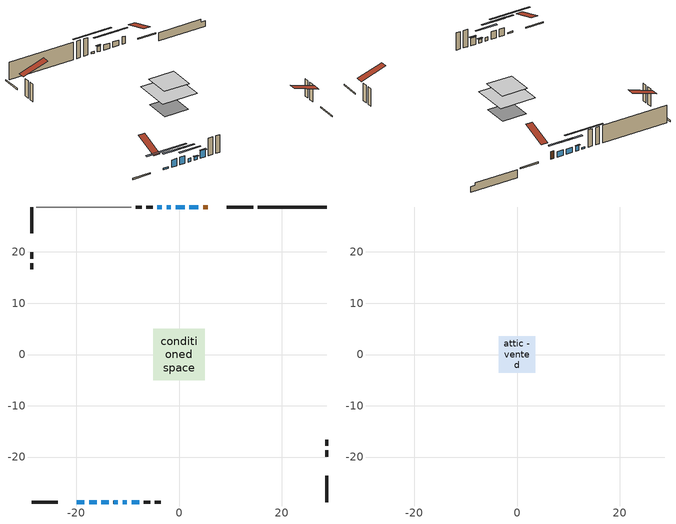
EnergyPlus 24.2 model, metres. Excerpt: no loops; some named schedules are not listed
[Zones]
conditioned space
 floor adiabatic (AdiabaticFloorConstruction): -5,-5 -5,5 5,5 5,-5 z3.02
 floor foundation (Slab1 construction): -3.44,-3.44 -3.44,3.44 3.44,3.44 3.44,-3.44 z-1.71
 wall outside (RimJoist1 construction): 14.43,28.77 9.29,28.77 / -28.77,-28.77 -23.63,-28.77 / -28.77,28.77 -28.77,23.63 / 28.77,-28.77 28.77,-23.63 z0.58:0.88
 wall outside (AdiabaticWallConstruction 1): 5.59,28.77 4.7,28.77 z0.58:2.61
 wall outside (AdiabaticWallConstruction): 3.77,28.77 2.05,28.77 / -1.56,28.77 -2.4,28.77 z0.58:2.03; -19.93,-28.77 -18.46,-28.77 z0.58:0.99; -17.53,-28.77 -16.08,-28.77 / -15.15,-28.77 -13.7,-28.77 / -9.24,-28.77 -7.79,-28.77 z0.58:2.61; 1.12,28.77 -0.64,28.77 z0.58:2; -12.78,-28.77 -11.94,-28.77 / -11.01,-28.77 -10.17,-28.77 z0.58:1.5; -3.33,28.77 -4.22,28.77 z0.58:1.04
 wall outside (Wall1 construction): -5.15,28.77 -6.38,28.77 / -6.86,-28.77 -5.63,-28.77 / -28.77,19.93 -28.77,18.7 / 28.77,-19.93 28.77,-18.7 z0.58:5.46
 wall outside (Wall2 construction): -7.31,28.77 -8.42,28.77 / -4.7,-28.77 -3.6,-28.77 / -28.77,17.77 -28.77,16.66 / 28.77,-17.77 28.77,-16.66 z0.58:5.46
 wall foundation (FoundationWall1 construction): 15.36,28.77,-1.71 15.36,28.77,0.58 27.43,28.77,0.58 27.43,28.77,-0.17 28.77,28.77,-0.17 28.77,28.77,-1.71
 wall adiabatic (Wall3 construction): -9.35,28.77 -27.84,28.77 z0.58:5.46
 window (WindowConstruction): 3.77,28.77 2.05,28.77 z0.58:2.03
 window (WindowConstruction 9): -19.93,-28.77 -18.46,-28.77 z0.58:0.99
 window (WindowConstruction 1): -17.53,-28.77 -16.08,-28.77 z0.58:2.61
 window (WindowConstruction 2): -15.15,-28.77 -13.7,-28.77 z0.58:2.61
 window (WindowConstruction 3): 1.12,28.77 -0.64,28.77 z0.58:2
 window (WindowConstruction 4): -1.56,28.77 -2.4,28.77 z0.58:2.03
 window (WindowConstruction 5): -12.78,-28.77 -11.94,-28.77 z0.58:1.49
 window (WindowConstruction 6): -11.01,-28.77 -10.17,-28.77 z0.58:1.49
 window (WindowConstruction 7): -9.24,-28.77 -7.79,-28.77 z0.58:2.61
 window (WindowConstruction 8): -3.33,28.77 -4.22,28.77 z0.58:1.04
 door (Door): 5.59,28.77 4.7,28.77 z0.58:2.61
 ceiling adiabatic (AdiabaticFloorConstruction): 5,-5 5,5 -5,5 -5,-5 z3.02
attic - vented
 floor to conditioned space (Floor1 construction Reversed): -3.59,-3.59 -3.59,3.59 3.59,3.59 3.59,-3.59 z5.46
 roof outside (Roof1 construction): 6.52,28.77,5.46 6.52,21.79,7.79 8.36,21.79,7.79 8.36,28.77,5.46; -20.86,-28.77,5.46 -20.86,-21.79,7.79 -22.7,-21.79,7.79 -22.7,-28.77,5.46; -28.77,20.86,5.46 -21.79,20.86,7.79 -21.79,22.7,7.79 -28.77,22.7,5.46; 28.77,-20.86,5.46 21.79,-20.86,7.79 21.79,-22.7,7.79 28.77,-22.7,5.46
shading: -0.59,28.77 6.41,28.77 6.41,29.18 -0.59,29.18 z4.67; -13.38,-28.77 -25.01,-28.77 -25.01,-29.18 -13.38,-29.18 z6.07; -13.44,-28.77 -20.17,-28.77 -20.17,-29.18 -13.44,-29.18 z5.25; -11.06,-28.77 -17.79,-28.77 -17.79,-29.18 -11.06,-29.18 z5.25; -3.27,28.77 3.76,28.77 3.76,29.18 -3.27,29.18 z4.64; -2.6,28.77 -1.36,28.77 -1.36,29.18 -2.6,29.18 z2.23; -9.3,-28.77 -15.41,-28.77 -15.41,-29.18 -9.3,-29.18 z4.13; -9.97,-28.77 -11.21,-28.77 -11.21,-29.18 -9.97,-29.18 z1.7; -7.59,-28.77 -9.44,-28.77 -9.44,-29.18 -7.59,-29.18 z2.81; -9.3,28.77 1.75,28.77 1.75,29.18 -9.3,29.18 z6.12
[Building]
Building 1: Terrain=Suburbs
[Site:Location]
Edmonton Intl AP_AB: Latitude {deg}=53.31; Longitude {deg}=-113.58; Time Zone {hr}=-7; Elevation {m}=723; Keep Site Location Information=Yes
[Site:GroundTemperature:Shallow]
-1.56185, -3.61833, -3.78302, -2.80711, 1.11059, 5.01004, 8.39065, 10.5322, 10.7141, 8.97234, 5.67794, 1.89811
[Site:WaterMainsTemperature]
Calculation Method=Schedule; Temperature Schedule=mains temperature schedule
[Material] Roughness=Rough; Thermal Absorptance=0.9
Name | Thickness {m} | Conductivity {W/m-K} | Density {kg/m3} | Specific Heat {J/kg-K} | Solar Absorptance | Visible Absorptance
asphalt or fiberglass shingles | 0.00635 | 0.162714 | 1121.4 | 1465.45 | 0.4 | 0.4
ceiling loosefill ins | 0.169333 | 0.0480833 | 16.02 | 1046.75 | 0.7 | 0.7
ceiling stud and cavity | 0.1397 | 0.164599 | 65.682 | 1177.47 | 0.7 | 0.7
concrete 4.0 in. | 0.1016 | 1.803125 | 2242.8 | 837.4 | 0.7 | 0.7
concrete 8.0 in. | 0.2032 | 1.803125 | 2242.8 | 837.4 | 0.7 | 0.7
door material | 0.04445 | 0.327969 | 512.64 | 1214.23 | 0.7 | 0.7
exterior vertical ins | 0.0457286 | 0.029427 | 32.04 | 1214.23 | 0.7 | 0.7
floor covering | 0.0127 | 0.0433444 | 54.468 | 1339.84 | 0.6 | 0.6
floor rigid ins; wall rigid ins | 0.512978 | 0.029427 | 32.04 | 1214.23 | 0.7 | 0.7
floor stud and cavity | 0.1397 | 1.75129 | 37.0049 | 1207.88 | 0.7 | 0.7
furniture material conditioned space 1 | 0.1524 | 0.115458 | 640.8 | 1214.23 | 0.6 | 0.6
gypsum board | 0.0127 | 0.160291 | 801 | 837.4 | 0.6 | 0.6
gypsum board 1 | 0.0127 | 0.160291 | 801 | 837.4 | 0.7 | 0.7
osb sheathing 0.5 in. | 0.0127 | 0.115458 | 512.64 | 1214.23 | 0.7 | 0.7
osb sheathing 0.5 in. 1 | 0.0127 | 0.115458 | 512.64 | 1214.23 | 0.4 | 0.4
osb sheathing 0.75 in. | 0.01905 | 0.115458 | 512.64 | 1214.23 | 0.7 | 0.7
osb sheathing 2.0 in. | 0.0508 | 0.115458 | 512.64 | 1214.23 | 0.7 | 0.7
rim joist stud and cavity | 0.0508 | 0.0297552 | 125.044 | 1163.47 | 0.6 | 0.6
wall stud and cavity | 0.1397 | 0.0968724 | 139.0536 | 1170.24 | 0.7 | 0.7
wall stud and cavity 1 | 0.1397 | 0.0977075 | 139.0536 | 1170.24 | 0.7 | 0.7
wall stud and cavity 2 | 0.1397 | 0.0870373 | 139.0536 | 1170.24 | 0.7 | 0.7
wall stud and cavity 3 | 0.0889 | 0.380278 | 52.3479 | 1209.89 | 0.7 | 0.7
wall stud and cavity 4 | 0.0889 | 0.391764 | 83.0341 | 1211.67 | 0.7 | 0.7
wood siding | 0.0254 | 0.102417 | 544.68 | 1172.36 | 0.4 | 0.4
wood siding 1; wood siding 2; wood siding 3 | 0.0254 | 0.102417 | 544.68 | 1172.36 | 0.7 | 0.7
[WindowMaterial:SimpleGlazingSystem]
Name | U-Factor {W/m2-K} | Solar Heat Gain Coefficient
WindowMaterial | 3.290401 | 0.61
WindowMaterial 1 | 2.989467 | 0.58
WindowMaterial 2 | 3.29721 | 0.69
WindowMaterial 3 | 3.28302 | 0.55
WindowMaterial 4 | 3.267689 | 0.54
WindowMaterial 5 | 5.33902 | 0.48
WindowMaterial 6 | 5.53662 | 0.48
[Construction]
AdiabaticFloorConstruction: floor stud and cavity, floor rigid ins, osb sheathing 0.75 in., floor covering
AdiabaticWallConstruction: wood siding 2, wall rigid ins, wall stud and cavity 3, gypsum board
AdiabaticWallConstruction 1: wood siding 3, wall rigid ins, wall stud and cavity 3, gypsum board
Door: door material
Floor1 construction Reversed: gypsum board, ceiling stud and cavity, ceiling loosefill ins
FoundationWall1 construction: concrete 8.0 in., gypsum board 1
furniture construction conditioned space 1: furniture material conditioned space 1
PartitionWallConstruction: gypsum board, wall stud and cavity 4, gypsum board
RimJoist1 construction: wood siding 1, osb sheathing 2.0 in., rim joist stud and cavity
Roof1 construction: asphalt or fiberglass shingles
Slab1 construction: concrete 4.0 in.
Wall1 construction: wood siding, osb sheathing 0.5 in., wall stud and cavity, gypsum board
Wall2 construction: wood siding, osb sheathing 0.5 in., wall stud and cavity 1, gypsum board
Wall3 construction: osb sheathing 0.5 in. 1, wall stud and cavity 2, gypsum board
WindowConstruction; WindowConstruction 3: WindowMaterial
WindowConstruction 1: WindowMaterial 1
WindowConstruction 2; WindowConstruction 7: WindowMaterial 2
WindowConstruction 4: WindowMaterial 3
WindowConstruction 5; WindowConstruction 6: WindowMaterial 4
WindowConstruction 8: WindowMaterial 5
WindowConstruction 9: WindowMaterial 6
[Zone] Multiplier=1; Part of Total Floor Area=Yes
Name | Volume {m3}
attic - vented | 19.4503
conditioned space | 374.9
[Space]
Name | Zone | Volume {m3}
attic - vented 1 | attic - vented | 19.4503
conditioned space 1 | conditioned space | 374.9
[ZoneInfiltration:EffectiveLeakageArea]
infil attic - vented 1: Zone or Space=attic - vented 1; Schedule=Always On Discrete; Effective Air Leakage Area {cm2}=1789.57; Stack Coefficient=0.000161941; Wind Coefficient=8.59801e-06
[ZoneMixing]
whole house fan mix: Zone or Space=attic - vented; Schedule=Always On Continuous; Design Flow Rate Calculation Method=Flow/Zone; Design Flow Rate {m3/s}=0; Source Zone or Space=conditioned space
[SurfaceProperty:ExposedFoundationPerimeter]
Slab1: Exposed Perimeter Calculation Method=TotalExposedPerimeter; Total Exposed Perimeter {m}=13.408
[InternalMass] Zone or ZoneList=conditioned space; Space or SpaceList=conditioned space 1
Name | Construction | Surface Area {m2}
furniture mass conditioned space 1 | furniture construction conditioned space 1 | 58.96
partition wall mass | PartitionWallConstruction | 147.4
[Lights]
interior lighting: Zone or ZoneList or Space or SpaceList=conditioned space 1; Schedule=interior lighting schedule; Design Level Calculation Method=LightingLevel; Lighting Level {W}=343.2; Return Air Fraction=0; Fraction Radiant=0.6; Fraction Visible=0.2; Fraction Replaceable=1
[People]
occupants: Zone or ZoneList or Space or SpaceList=conditioned space 1; Number of People Schedule=occupants schedule; Number of People Calculation Method=People; Number of People=3; Fraction Radiant=0.314171; Sensible Heat Fraction=0.56303; Activity Level Schedule=occupants activity schedule; Carbon Dioxide Generation Rate {m3/s-W}=0; Enable ASHRAE 55 Comfort Warnings=No; Mean Radiant Temperature Calculation Type=EnclosureAveraged
[ElectricEquipment] Zone or ZoneList or Space or SpaceList=conditioned space 1; Design Level Calculation Method=EquipmentLevel
Name | Schedule | Design Level {W} | Fraction Latent | Fraction Radiant | Fraction Lost
clothes dryer | clothes dryer schedule | 140.772 | 0.015 | 0.081 | 0.85
clothes washer | clothes washer schedule | 32.1985 | 0.03 | 0.162 | 0.7
cooking range | cooking range schedule | 208.969 | 0.08 | 0.432 | 0.2
dishwasher | dishwasher schedule | 66.8632 | 0.3 | 0.18 | 0.4
fridge | fridge schedule | 72.9452 | 0 | 0.6 | 0
mech vent bath fan 0 | mech vent bath fan 0 schedule | 50.2 | 0 | 0 | 1
mech vent bath fan 1 | mech vent bath fan 1 schedule | 50.2 | 0 | 0 | 1
mech vent house fan | mech vent house fan schedule | 0 | 0 | 0 | 1
mech vent house fan cfis | mech vent house fan cfis schedule | 0 | 0 | 0 | 0
mech vent range fan 0 | mech vent range fan 0 schedule | 57 | 0 | 0 | 1
misc plug loads | misc plug loads schedule | 494.7 | 0.045 | 0.513 | 0.1
whole house fan | Always On Discrete | 0 | 0 | 0 | 1
[OtherEquipment] Zone or ZoneList or Space or SpaceList=conditioned space 1; Design Level Calculation Method=EquipmentLevel
Name | Fuel Type | Schedule | Design Level {W} | Fraction Latent | Fraction Radiant | Fraction Lost
clothes dryer 1 | Electricity | clothes dryer schedule | 0 | 0.015 | 0.081 | 0.85
cooking range 1 | Electricity | cooking range schedule | 0 | 0.08 | 0.432 | 0.2
general water use latent | None | general water use schedule | 59.3978 | 1 | 0 | 0
general water use sensible | None | general water use schedule | -58.539 | 0 | 0.6 | 0
mech vent house fan latent load | None | Always On Discrete | 0 | 1 | 0 | 0
mech vent house fan sensible load | None | Always On Discrete | 0 | 0 | 0 | 0
water heater energy adjustment1 | NaturalGas | Always On Discrete | 0.01 | 0 | 0 | 1
[ZoneInfiltration:DesignFlowRate] Zone or ZoneList or Space or SpaceList=conditioned space 1; Schedule=Always On Discrete; Design Flow Rate Calculation Method=Flow/Zone; Design Flow Rate {m3/s}=0
infil flow; natural vent flow; whole house fan flow
[AvailabilityManager:Scheduled]
furnace airloop Availability Manager: Schedule=Always On Discrete
[Foundation:Kiva]
Foundation Kiva 1: Initial Indoor Air Temperature {C}=18; Wall Height Above Grade {m}=0.580004; Wall Depth Below Slab {m}=0.2032; Custom Block Material Name 1=exterior vertical ins; Custom Block Depth 1 {m}=2.28999; Custom Block X Position 1 {m}=0.2159; Custom Block Z Position 1 {m}=0
[Foundation:Kiva:Settings]
Soil Conductivity {W/m-K}=0.849921; Soil Density {kg/m3}=1842.3; Soil Specific Heat {J/kg-K}=418.7; Ground Solar Absorptivity=0.9; Ground Thermal Absorptivity=0.9; Ground Surface Roughness {m}=0.03; Far-Field Width {m}=40; Deep-Ground Boundary Condition=ZeroFlux; Deep-Ground Depth {m}=40; Minimum Cell Dimension {m}=0.2; Maximum Cell Growth Coefficient=3; Simulation Timestep=Timestep
[Exterior:Lights]
exterior lighting: Schedule=exterior lighting schedule; Design Level {W}=75.6
[EnergyManagementSystem:GlobalVariable]
furnace_airloop_Fan_RTF
infil_program_Qfan
infil_program_Qinf
natural_vent_program_Qnv
natural_vent_program_Qwhf
[EnergyManagementSystem:Sensor]
Name | Output:Variable or Output:Meter Index Key | Output:Variable or Output:Meter
airflow_gain | infil flow | Infiltration Sensible Heat Gain Energy
airflow_gain_1 | natural vent flow | Infiltration Sensible Heat Gain Energy
airflow_gain_2 | whole house fan flow | Infiltration Sensible Heat Gain Energy
airflow_loss | infil flow | Infiltration Sensible Heat Loss Energy
airflow_loss_1 | natural vent flow | Infiltration Sensible Heat Loss Energy
airflow_loss_2 | whole house fan flow | Infiltration Sensible Heat Loss Energy
clg_load_cond |  | Cooling:EnergyTransfer:Zone:CONDITIONED SPACE
clg_sp_s; clg_sp_s_1 | cooling setpoint | Schedule Value
clothes_dryer_exhaust_0_sch_s | clothes dryer exhaust 0 schedule | Schedule Value
cool_season | cooling season schedule | Schedule Value
htg_load_cond |  | Heating:EnergyTransfer:Zone:CONDITIONED SPACE
htg_sp_s; htg_sp_s_1 | heating setpoint | Schedule Value
ig_ee_conv | clothes dryer | Electric Equipment Convective Heating Energy
ig_ee_conv_2 | cooking range | Electric Equipment Convective Heating Energy
ig_ee_conv_4 | fridge | Electric Equipment Convective Heating Energy
ig_ee_conv_5 | misc plug loads | Electric Equipment Convective Heating Energy
ig_ee_conv_6 | whole house fan | Electric Equipment Convective Heating Energy
ig_ee_rad | clothes dryer | Electric Equipment Radiant Heating Energy
ig_ee_rad_2 | cooking range | Electric Equipment Radiant Heating Energy
ig_ee_rad_4 | fridge | Electric Equipment Radiant Heating Energy
ig_ee_rad_5 | misc plug loads | Electric Equipment Radiant Heating Energy
ig_ee_rad_6 | whole house fan | Electric Equipment Radiant Heating Energy
ig_lgt_conv | interior lighting | Lights Convective Heating Energy
ig_lgt_rad | interior lighting | Lights Radiant Heating Energy
ig_lgt_vis | interior lighting | Lights Visible Radiation Heating Energy
ig_oe_conv | clothes dryer 1 | Other Equipment Convective Heating Energy
ig_oe_conv_1 | cooking range 1 | Other Equipment Convective Heating Energy
ig_oe_conv_2 | general water use latent | Other Equipment Convective Heating Energy
ig_oe_conv_3 | general water use sensible | Other Equipment Convective Heating Energy
ig_oe_conv_4 | water heater energy adjustment1 | Other Equipment Convective Heating Energy
ig_oe_rad | clothes dryer 1 | Other Equipment Radiant Heating Energy
ig_oe_rad_1 | cooking range 1 | Other Equipment Radiant Heating Energy
ig_oe_rad_2 | general water use latent | Other Equipment Radiant Heating Energy
ig_oe_rad_3 | general water use sensible | Other Equipment Radiant Heating Energy
ig_oe_rad_4 | water heater energy adjustment1 | Other Equipment Radiant Heating Energy
ig_ppl_conv | occupants | People Convective Heating Energy
ig_ppl_rad | occupants | People Radiant Heating Energy
im_conv | furniture mass conditioned space 1 | Surface Inside Face Convection Heat Gain Energy
im_conv_1 | partition wall mass | Surface Inside Face Convection Heat Gain Energy
im_ig | furniture mass conditioned space 1 | Surface Inside Face Internal Gains Radiation Heat Gain Energy
im_ig_1 | partition wall mass | Surface Inside Face Internal Gains Radiation Heat Gain Energy
im_lgt | furniture mass conditioned space 1 | Surface Inside Face Lights Radiation Heat Gain Energy
im_lgt_1 | partition wall mass | Surface Inside Face Lights Radiation Heat Gain Energy
im_sol | furniture mass conditioned space 1 | Surface Inside Face Solar Radiation Heat Gain Energy
im_sol_1 | partition wall mass | Surface Inside Face Solar Radiation Heat Gain Energy
im_surf | furniture mass conditioned space 1 | Surface Inside Face Net Surface Thermal Radiation Heat Gain Energy
im_surf_1 | partition wall mass | Surface Inside Face Net Surface Thermal Radiation Heat Gain Energy
mech_vent_bath_fan_0_sch_s | mech vent bath fan 0 schedule | Schedule Value
mech_vent_bath_fan_1_sch_s | mech vent bath fan 1 schedule | Schedule Value
mech_vent_range_fan_0_sch_s | mech vent range fan 0 schedule | Schedule Value
mv_conv | mech vent bath fan 0 | Electric Equipment Convective Heating Energy
mv_conv_1 | mech vent bath fan 1 | Electric Equipment Convective Heating Energy
mv_conv_2 | mech vent house fan | Electric Equipment Convective Heating Energy
mv_conv_3 | mech vent house fan cfis | Electric Equipment Convective Heating Energy
mv_conv_4 | mech vent range fan 0 | Electric Equipment Convective Heating Energy
mv_conv_5 | mech vent house fan latent load | Other Equipment Convective Heating Energy
mv_conv_6 | mech vent house fan sensible load | Other Equipment Convective Heating Energy
mv_rad | mech vent bath fan 0 | Electric Equipment Radiant Heating Energy
mv_rad_1 | mech vent bath fan 1 | Electric Equipment Radiant Heating Energy
mv_rad_2 | mech vent house fan | Electric Equipment Radiant Heating Energy
mv_rad_3 | mech vent house fan cfis | Electric Equipment Radiant Heating Energy
mv_rad_4 | mech vent range fan 0 | Electric Equipment Radiant Heating Energy
mv_rad_5 | mech vent house fan latent load | Other Equipment Radiant Heating Energy
mv_rad_6 | mech vent house fan sensible load | Other Equipment Radiant Heating Energy
natural_vent_s | natural vent schedule | Schedule Value
out_pb_s |  | Site Outdoor Air Barometric Pressure
out_wt_s |  | Site Outdoor Air Humidity Ratio
site_vw_s |  | Site Wind Speed
ss_back_out | Window1 | Surface Window Shortwave from Zone Back Out Window Heat Transfer Rate
ss_back_out_1 | Window10 | Surface Window Shortwave from Zone Back Out Window Heat Transfer Rate
ss_back_out_2 | Window2 | Surface Window Shortwave from Zone Back Out Window Heat Transfer Rate
ss_back_out_3 | Window3 | Surface Window Shortwave from Zone Back Out Window Heat Transfer Rate
ss_back_out_4 | Window4 | Surface Window Shortwave from Zone Back Out Window Heat Transfer Rate
ss_back_out_5 | Window5 | Surface Window Shortwave from Zone Back Out Window Heat Transfer Rate
ss_back_out_6 | Window6 | Surface Window Shortwave from Zone Back Out Window Heat Transfer Rate
ss_back_out_7 | Window7 | Surface Window Shortwave from Zone Back Out Window Heat Transfer Rate
ss_back_out_8 | Window8 | Surface Window Shortwave from Zone Back Out Window Heat Transfer Rate
ss_back_out_9 | Window9 | Surface Window Shortwave from Zone Back Out Window Heat Transfer Rate
ss_conv | Door1 | Surface Inside Face Convection Heat Gain Energy
ss_conv_1 | Window1 | Surface Inside Face Convection Heat Gain Energy
ss_conv_10 | Window9 | Surface Inside Face Convection Heat Gain Energy
ss_conv_2 | Window10 | Surface Inside Face Convection Heat Gain Energy
ss_conv_3 | Window2 | Surface Inside Face Convection Heat Gain Energy
ss_conv_4 | Window3 | Surface Inside Face Convection Heat Gain Energy
ss_conv_5 | Window4 | Surface Inside Face Convection Heat Gain Energy
ss_conv_6 | Window5 | Surface Inside Face Convection Heat Gain Energy
ss_conv_7 | Window6 | Surface Inside Face Convection Heat Gain Energy
ss_conv_8 | Window7 | Surface Inside Face Convection Heat Gain Energy
ss_conv_9 | Window8 | Surface Inside Face Convection Heat Gain Energy
ss_ig | Door1 | Surface Inside Face Internal Gains Radiation Heat Gain Energy
ss_ig_1 | Window1 | Surface Inside Face Internal Gains Radiation Heat Gain Energy
ss_ig_10 | Window9 | Surface Inside Face Internal Gains Radiation Heat Gain Energy
ss_ig_2 | Window10 | Surface Inside Face Internal Gains Radiation Heat Gain Energy
ss_ig_3 | Window2 | Surface Inside Face Internal Gains Radiation Heat Gain Energy
ss_ig_4 | Window3 | Surface Inside Face Internal Gains Radiation Heat Gain Energy
ss_ig_5 | Window4 | Surface Inside Face Internal Gains Radiation Heat Gain Energy
ss_ig_6 | Window5 | Surface Inside Face Internal Gains Radiation Heat Gain Energy
ss_ig_7 | Window6 | Surface Inside Face Internal Gains Radiation Heat Gain Energy
ss_ig_8 | Window7 | Surface Inside Face Internal Gains Radiation Heat Gain Energy
ss_ig_9 | Window8 | Surface Inside Face Internal Gains Radiation Heat Gain Energy
ss_lgt | Door1 | Surface Inside Face Lights Radiation Heat Gain Energy
ss_sol | Door1 | Surface Inside Face Solar Radiation Heat Gain Energy
ss_surf | Door1 | Surface Inside Face Net Surface Thermal Radiation Heat Gain Energy
ss_surf_1 | Window1 | Surface Inside Face Net Surface Thermal Radiation Heat Gain Energy
ss_surf_10 | Window9 | Surface Inside Face Net Surface Thermal Radiation Heat Gain Energy
ss_surf_2 | Window10 | Surface Inside Face Net Surface Thermal Radiation Heat Gain Energy
ss_surf_3 | Window2 | Surface Inside Face Net Surface Thermal Radiation Heat Gain Energy
ss_surf_4 | Window3 | Surface Inside Face Net Surface Thermal Radiation Heat Gain Energy
ss_surf_5 | Window4 | Surface Inside Face Net Surface Thermal Radiation Heat Gain Energy
ss_surf_6 | Window5 | Surface Inside Face Net Surface Thermal Radiation Heat Gain Energy
ss_surf_7 | Window6 | Surface Inside Face Net Surface Thermal Radiation Heat Gain Energy
ss_surf_8 | Window7 | Surface Inside Face Net Surface Thermal Radiation Heat Gain Energy
ss_surf_9 | Window8 | Surface Inside Face Net Surface Thermal Radiation Heat Gain Energy
ss_trans_in | Window1 | Surface Window Transmitted Solar Radiation Rate
ss_trans_in_1 | Window10 | Surface Window Transmitted Solar Radiation Rate
ss_trans_in_2 | Window2 | Surface Window Transmitted Solar Radiation Rate
ss_trans_in_3 | Window3 | Surface Window Transmitted Solar Radiation Rate
ss_trans_in_4 | Window4 | Surface Window Transmitted Solar Radiation Rate
ss_trans_in_5 | Window5 | Surface Window Transmitted Solar Radiation Rate
ss_trans_in_6 | Window6 | Surface Window Transmitted Solar Radiation Rate
ss_trans_in_7 | Window7 | Surface Window Transmitted Solar Radiation Rate
ss_trans_in_8 | Window8 | Surface Window Transmitted Solar Radiation Rate
ss_trans_in_9 | Window9 | Surface Window Transmitted Solar Radiation Rate
ss_trans_out | Window1 | Surface Inside Face Initial Transmitted Diffuse Transmitted Out Window Solar Radiation Rate
ss_trans_out_1 | Window10 | Surface Inside Face Initial Transmitted Diffuse Transmitted Out Window Solar Radiation Rate
ss_trans_out_2 | Window2 | Surface Inside Face Initial Transmitted Diffuse Transmitted Out Window Solar Radiation Rate
ss_trans_out_3 | Window3 | Surface Inside Face Initial Transmitted Diffuse Transmitted Out Window Solar Radiation Rate
ss_trans_out_4 | Window4 | Surface Inside Face Initial Transmitted Diffuse Transmitted Out Window Solar Radiation Rate
ss_trans_out_5 | Window5 | Surface Inside Face Initial Transmitted Diffuse Transmitted Out Window Solar Radiation Rate
ss_trans_out_6 | Window6 | Surface Inside Face Initial Transmitted Diffuse Transmitted Out Window Solar Radiation Rate
ss_trans_out_7 | Window7 | Surface Inside Face Initial Transmitted Diffuse Transmitted Out Window Solar Radiation Rate
ss_trans_out_8 | Window8 | Surface Inside Face Initial Transmitted Diffuse Transmitted Out Window Solar Radiation Rate
ss_trans_out_9 | Window9 | Surface Inside Face Initial Transmitted Diffuse Transmitted Out Window Solar Radiation Rate
s_conv | Floor1 | Surface Inside Face Convection Heat Gain Energy
s_conv_1 | FoundationWall1 | Surface Inside Face Convection Heat Gain Energy
s_conv_10 | Wall1:180 | Surface Inside Face Convection Heat Gain Energy
s_conv_11 | Wall1:270 | Surface Inside Face Convection Heat Gain Energy
s_conv_12 | Wall1:90 | Surface Inside Face Convection Heat Gain Energy
s_conv_13 | Wall2:0 | Surface Inside Face Convection Heat Gain Energy
s_conv_14 | Wall2:180 | Surface Inside Face Convection Heat Gain Energy
s_conv_15 | Wall2:270 | Surface Inside Face Convection Heat Gain Energy
s_conv_16 | Wall2:90 | Surface Inside Face Convection Heat Gain Energy
s_conv_17 | Wall3 | Surface Inside Face Convection Heat Gain Energy
s_conv_2 | inferred conditioned ceiling | Surface Inside Face Convection Heat Gain Energy
s_conv_3 | inferred conditioned floor | Surface Inside Face Convection Heat Gain Energy
s_conv_4 | RimJoist1:0 | Surface Inside Face Convection Heat Gain Energy
s_conv_5 | RimJoist1:180 | Surface Inside Face Convection Heat Gain Energy
s_conv_6 | RimJoist1:270 | Surface Inside Face Convection Heat Gain Energy
s_conv_7 | RimJoist1:90 | Surface Inside Face Convection Heat Gain Energy
s_conv_8 | Slab1 | Surface Inside Face Convection Heat Gain Energy
s_conv_9 | Wall1:0 | Surface Inside Face Convection Heat Gain Energy
s_ig | Floor1 | Surface Inside Face Internal Gains Radiation Heat Gain Energy
s_ig_1 | FoundationWall1 | Surface Inside Face Internal Gains Radiation Heat Gain Energy
s_ig_10 | Wall1:180 | Surface Inside Face Internal Gains Radiation Heat Gain Energy
s_ig_11 | Wall1:270 | Surface Inside Face Internal Gains Radiation Heat Gain Energy
s_ig_12 | Wall1:90 | Surface Inside Face Internal Gains Radiation Heat Gain Energy
s_ig_13 | Wall2:0 | Surface Inside Face Internal Gains Radiation Heat Gain Energy
s_ig_14 | Wall2:180 | Surface Inside Face Internal Gains Radiation Heat Gain Energy
s_ig_15 | Wall2:270 | Surface Inside Face Internal Gains Radiation Heat Gain Energy
s_ig_16 | Wall2:90 | Surface Inside Face Internal Gains Radiation Heat Gain Energy
s_ig_17 | Wall3 | Surface Inside Face Internal Gains Radiation Heat Gain Energy
s_ig_2 | inferred conditioned ceiling | Surface Inside Face Internal Gains Radiation Heat Gain Energy
s_ig_3 | inferred conditioned floor | Surface Inside Face Internal Gains Radiation Heat Gain Energy
s_ig_4 | RimJoist1:0 | Surface Inside Face Internal Gains Radiation Heat Gain Energy
